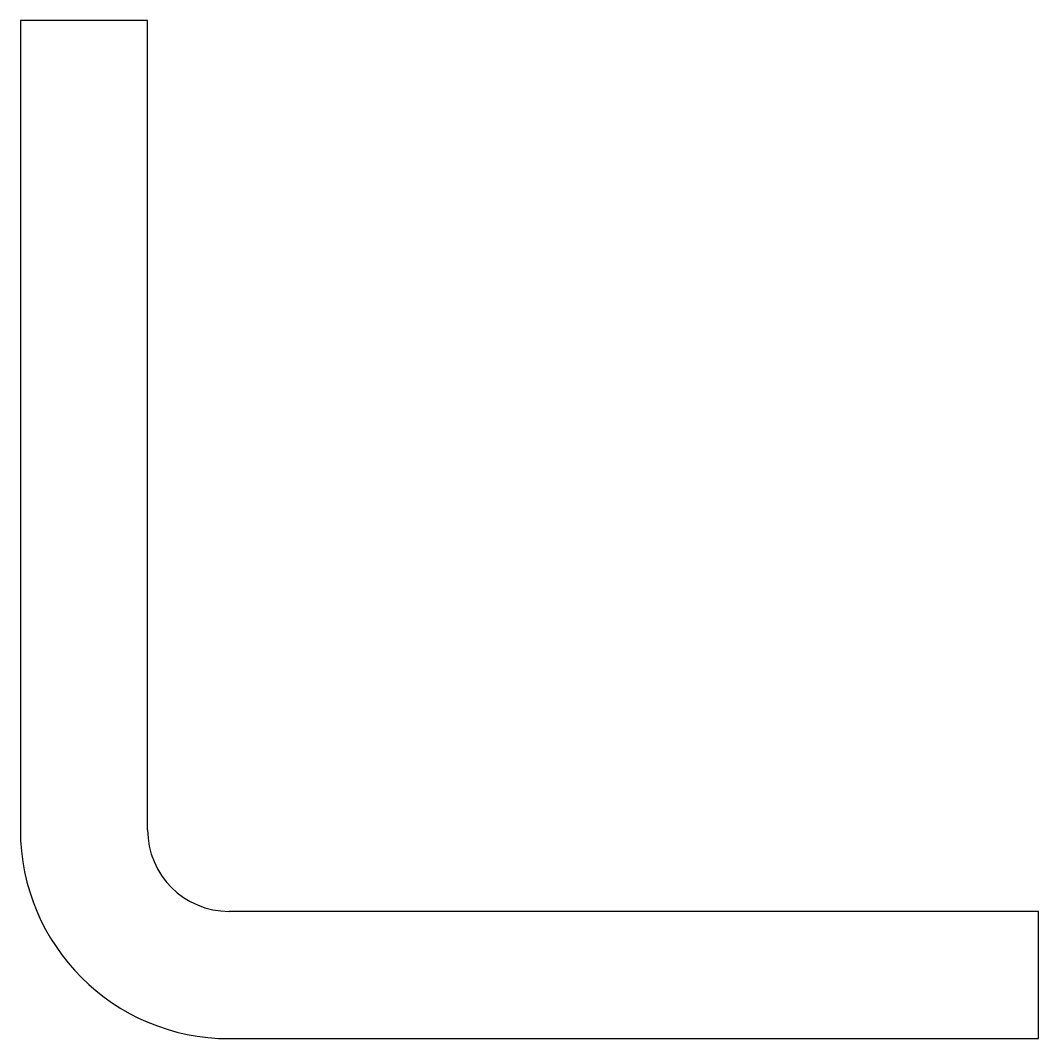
# Model space of a CAD drawing. Extents: x 1106.7 to 1126.7, y 1780.2 to 1800.2.
import ezdxf

# ---------------------------------------------------------------- set-up
doc = ezdxf.new("R2010")
doc.units = 0
doc.header["$LTSCALE"] = 10
doc.layers.get('0').update_dxf_attribs({"linetype": 'CONTINUOUS'})

msp = doc.modelspace()

# ---------------------------------------------------------------- linework, layer by layer
for p, q in [((1106.715, 1800.246), (1106.715, 1784.346)), ((1109.215, 1800.246), (1106.715, 1800.246)), ((1109.215, 1784.346), (1109.215, 1800.246)), ((1126.715, 1782.746), (1110.815, 1782.746)), ((1126.715, 1780.246), (1126.715, 1782.746)), ((1110.815, 1780.246), (1126.715, 1780.246))]:
    msp.add_line(p, q)
for radius in [4.1, 1.6]:
    msp.add_arc((1110.815, 1784.346), radius, 180, 270)

doc.saveas('drawing.dxf')
